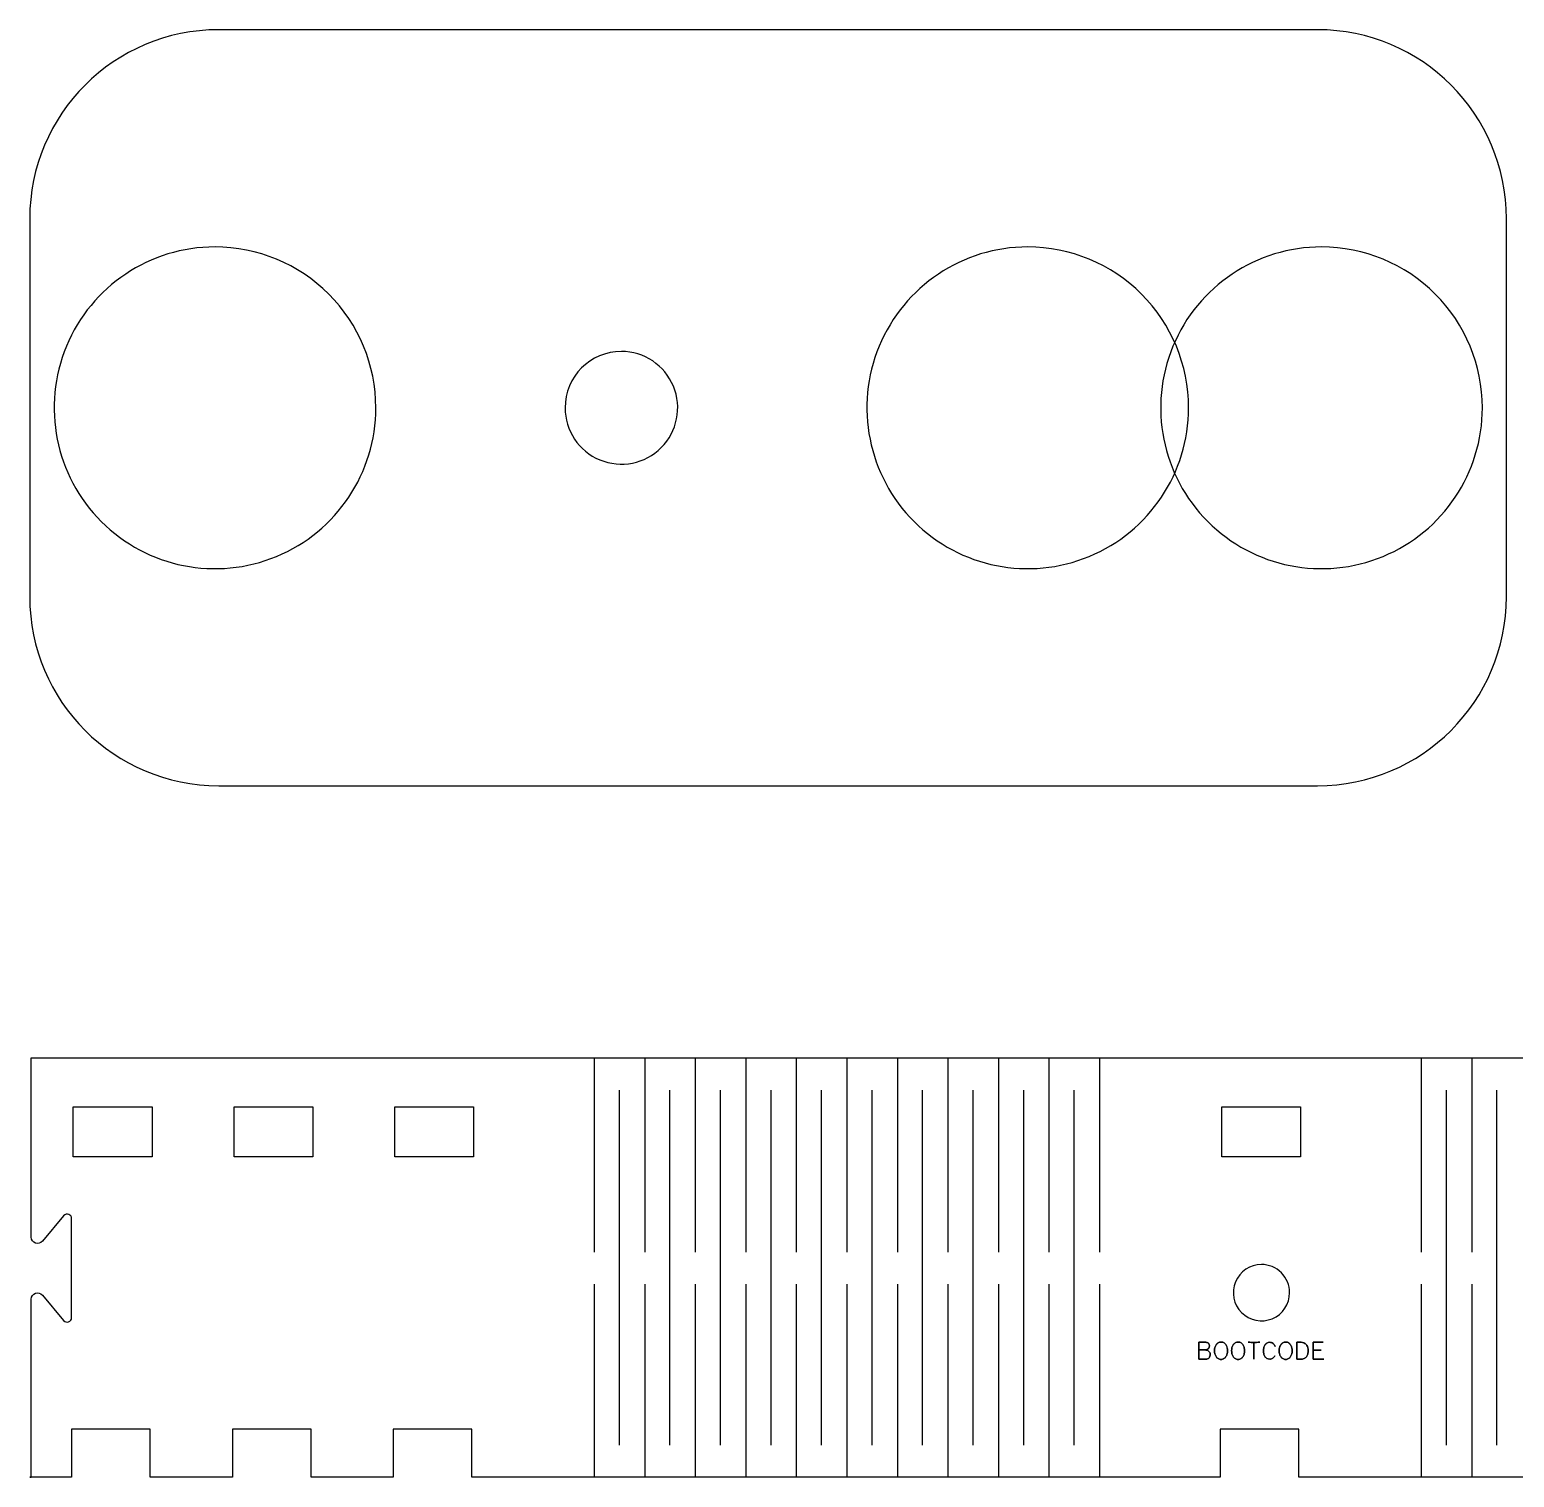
# Model space of a CAD drawing. Extents: x 0 to 327, y 754 to 925.
# Drawn here: x -0.2 to 92, y 825.3 to 915.2 of the extents above; entities that cross this region are included whole.
import ezdxf

# ---------------------------------------------------------------- set-up
doc = ezdxf.new("R2010")
doc.units = 0
doc.layers.get('0').update_dxf_attribs({"linetype": 'CONTINUOUS'})

msp = doc.modelspace()

# ---------------------------------------------------------------- linework, layer by layer
at = {"color": 7}
for points in [[(79.762314, 915.227637), (11.509046, 915.227637)], [(-0.229818, 903.489512), (-0.229818, 880.012011)], [(91.501178, 880.012011), (91.501178, 903.489512)], [(11.509046, 868.272635), (79.762314, 868.272635)], [(-0.129923, 851.377213), (305.339921, 851.377213), (305.239828, 851.377213), (305.239828, 840.240518)], [(-0.129923, 840.244747), (-0.129923, 851.377213)], [(34.836531, 851.377213), (34.836531, 839.316425)], [(37.975346, 851.377213), (37.975346, 839.316425)], [(41.113456, 851.377213), (41.113456, 839.316425)], [(44.252271, 851.377213), (44.252271, 839.316425)], [(47.390381, 851.377213), (47.390381, 839.316425)], [(50.529196, 851.377213), (50.529196, 839.316425)], [(53.668363, 851.377213), (53.668363, 839.316425)], [(56.806121, 851.377213), (56.806121, 839.316425)], [(59.945288, 851.377213), (59.945288, 839.316425)], [(63.083046, 851.377213), (63.083046, 839.316425)], [(66.222213, 851.377213), (66.222213, 839.316425)], [(86.202993, 851.377213), (86.202993, 839.316425)], [(89.341808, 851.377213), (89.341808, 839.316425)], [(36.405939, 827.328238), (36.405939, 849.379241)], [(39.543696, 827.328238), (39.543696, 849.379241)], [(42.682864, 827.328238), (42.682864, 849.379241)], [(45.821678, 827.328238), (45.821678, 849.379241)], [(48.959788, 827.328238), (48.959788, 849.379241)], [(52.098603, 827.328238), (52.098603, 849.379241)], [(55.236713, 827.328238), (55.236713, 849.379241)], [(58.375528, 827.328238), (58.375528, 849.379241)], [(61.514695, 827.328238), (61.514695, 849.379241)], [(64.652805, 827.328238), (64.652805, 849.379241)], [(87.772401, 827.328238), (87.772401, 849.379241)], [(90.910511, 827.328238), (90.910511, 849.379241)], [(1.876156, 841.56921), (0.55557, 839.994868)], [(2.375561, 835.247525), (2.375561, 841.391581)], [(0.55557, 836.644238), (1.876156, 835.069544)], [(34.836531, 837.318452), (34.836531, 825.329913)], [(37.975346, 837.318452), (37.975346, 825.329913)], [(41.113456, 837.318452), (41.113456, 825.329913)], [(44.252271, 837.318452), (44.252271, 825.329913)], [(47.390381, 837.318452), (47.390381, 825.329913)], [(50.529196, 837.318452), (50.529196, 825.329913)], [(53.668363, 837.318452), (53.668363, 825.329913)], [(56.806121, 837.318452), (56.806121, 825.329913)], [(59.945288, 837.318452), (59.945288, 825.329913)], [(63.083046, 837.318452), (63.083046, 825.329913)], [(66.222213, 837.318452), (66.222213, 825.329913)], [(86.202993, 837.318452), (86.202993, 825.329913)], [(89.341808, 837.318452), (89.341808, 825.329913)], [(125.081512, 825.329913), (78.610064, 825.329913), (78.610064, 828.327048), (73.71505, 828.327048), (73.71505, 825.329913), (27.243602, 825.329913), (27.243602, 828.327048), (22.348235, 828.327048), (22.348235, 825.329913), (17.253388, 825.329913), (17.253388, 828.327048), (12.358021, 828.327048), (12.358021, 825.329913), (7.262821, 825.329913), (7.262821, 828.327048), (2.367807, 828.327048), (2.367807, 825.329913), (-0.230015, 825.329913), (-0.129923, 825.329913), (-0.129923, 836.394359)]]:
    msp.add_lwpolyline(points, dxfattribs=at)
for points in [[(11.282105, 901.737116)], [(61.767455, 901.737116)], [(80.015803, 901.737116)], [(33.028496, 891.746944)], [(2.477566, 848.336263), (7.375202, 848.336263), (7.375202, 845.228359), (2.477566, 845.228359)], [(12.470224, 848.336263), (17.36786, 848.336263), (17.36786, 845.228359), (12.470224, 845.228359)], [(22.446093, 848.336263), (27.343728, 848.336263), (27.343728, 845.228359), (22.446093, 845.228359)], [(73.814509, 848.336263), (78.712144, 848.336263), (78.712144, 845.228359), (73.814509, 845.228359)], [(76.284617, 838.543947)]]:
    msp.add_lwpolyline(points, close=True, dxfattribs=at)
at = {"color": 1}
for points in [[(72.783847, 832.666165), (72.738987, 832.666165), (72.401041, 832.666165), (72.401041, 833.712901), (72.401041, 832.666165), (72.738987, 832.666165)], [(72.401041, 833.712901), (72.822726, 833.712901)], [(72.822726, 833.712901), (72.401041, 833.712901)], [(75.810302, 833.433273), (75.810302, 833.711406), (75.810302, 833.711406)], [(75.808806, 833.433273), (75.808806, 833.188038)], [(75.808806, 832.944298), (75.808806, 833.188038)], [(75.810302, 832.944298), (75.810302, 832.666165)], [(79.624939, 833.226917), (79.488863, 833.226917)], [(79.624939, 833.228412), (79.744566, 833.228412)], [(79.865689, 833.228412), (79.744566, 833.228412)], [(79.865689, 833.226917), (80.001764, 833.226917), (80.001764, 833.226917)]]:
    msp.add_lwpolyline(points, dxfattribs=at)
for points in [[(73.788736, 833.724864)], [(74.848865, 833.724864)], [(75.452916, 833.712901)], [(75.645814, 833.711406), (75.814788, 833.711406), (75.983761, 833.711406), (75.814788, 833.711406)], [(77.800757, 833.724864)], [(78.777147, 832.669155), (78.479575, 832.666165), (78.479575, 833.712901), (78.479575, 832.666165)], [(78.479575, 833.712901)], [(80.151298, 832.666165), (79.490359, 832.666165), (79.490359, 833.712901), (80.112419, 833.712901), (79.490359, 833.712901), (79.490359, 832.666165)], [(72.638799, 833.235889), (72.401041, 833.235889)], [(72.768894, 833.240375)], [(77.135281, 833.451217)]]:
    msp.add_lwpolyline(points, close=True, dxfattribs=at)
at = {"color": 7}
for points in [[(11.509046, 915.227637), (5.030224, 915.227637), (-0.229818, 909.967965), (-0.229818, 903.489512)], [(91.501178, 903.489512), (91.501178, 909.967965), (86.241136, 915.227637), (79.762314, 915.227637)], [(11.282105, 901.737116), (7.24142, 901.737116), (3.598607, 899.303066), (2.052304, 895.56996)], [(18.346289, 898.811035), (16.472751, 900.684573), (13.931688, 901.737116), (11.282105, 901.737116)], [(61.767455, 901.737116), (57.72677, 901.737116), (54.083957, 899.303066), (52.537654, 895.56996)], [(68.831638, 898.811035), (66.9581, 900.684573), (64.417037, 901.737116), (61.767455, 901.737116)], [(80.015803, 901.737116), (75.975118, 901.737116), (72.332305, 899.303066), (70.786002, 895.56996)], [(87.079987, 898.811035), (85.206449, 900.684573), (82.665386, 901.737116), (80.015803, 901.737116)], [(21.27237, 891.746851), (21.27237, 894.396434), (20.219827, 896.937497), (18.346289, 898.811035)], [(71.757719, 891.746851), (71.757719, 894.396434), (70.705176, 896.937497), (68.831638, 898.811035)], [(90.006068, 891.746851), (90.006068, 894.396434), (88.953525, 896.937497), (87.079987, 898.811035)], [(2.052304, 895.56996), (0.506001, 891.836854), (1.360725, 887.539863), (4.217921, 884.682667)], [(52.537654, 895.56996), (50.99135, 891.836854), (51.846075, 887.539863), (54.703271, 884.682667)], [(70.786002, 895.56996), (69.239699, 891.836854), (70.094424, 887.539863), (72.951619, 884.682667)], [(36.525098, 895.243546), (34.593978, 895.243546), (33.028496, 893.678064), (33.028496, 891.746944)], [(39.755536, 893.085036), (39.214329, 894.391626), (37.939341, 895.243546), (36.525098, 895.243546)], [(38.997568, 889.274474), (39.997589, 890.274495), (40.296743, 891.778445), (39.755536, 893.085036)], [(15.105214, 882.51705), (18.83832, 884.063353), (21.27237, 887.706166), (21.27237, 891.746851)], [(33.028496, 891.746944), (33.028496, 890.332701), (33.880416, 889.057714), (35.187006, 888.516506)], [(65.590563, 882.51705), (69.323669, 884.063353), (71.757719, 887.706166), (71.757719, 891.746851)], [(83.838912, 882.51705), (87.572018, 884.063353), (90.006068, 887.706166), (90.006068, 891.746851)], [(35.187006, 888.516506), (36.493597, 887.975299), (37.997547, 888.274453), (38.997568, 889.274474)], [(4.217921, 884.682667), (7.075117, 881.825471), (11.372108, 880.970747), (15.105214, 882.51705)], [(54.703271, 884.682667), (57.560466, 881.825471), (61.857457, 880.970747), (65.590563, 882.51705)], [(72.951619, 884.682667), (75.808815, 881.825471), (80.105806, 880.970747), (83.838912, 882.51705)], [(-0.229818, 880.012011), (-0.229818, 873.533559), (5.030224, 868.272635), (11.509046, 868.272635)], [(79.762314, 868.272635), (86.241136, 868.272635), (91.501178, 873.533559), (91.501178, 880.012011)], [(2.375561, 841.391581), (2.375561, 841.651328), (2.05308, 841.769042), (1.876156, 841.56921)], [(0.55557, 839.994868), (0.321551, 839.717147), (-0.129923, 839.882088), (-0.129923, 840.244747)], [(76.284617, 838.543947), (75.577559, 838.543947), (74.940123, 838.118026), (74.669543, 837.46479)], [(77.520741, 838.031928), (77.1929, 838.359769), (76.748253, 838.543947), (76.284617, 838.543947)], [(74.669543, 837.46479), (74.398964, 836.811554), (74.548528, 836.059646), (75.048493, 835.559681)], [(78.03276, 836.795804), (78.03276, 837.259441), (77.848581, 837.704088), (77.520741, 838.031928)], [(-0.129923, 836.394359), (-0.129923, 836.755961), (0.323665, 836.920902), (0.55557, 836.644238)], [(76.953602, 835.180731), (77.606838, 835.45131), (78.03276, 836.088747), (78.03276, 836.795804)], [(75.048493, 835.559681), (75.548458, 835.059715), (76.300366, 834.910152), (76.953602, 835.180731)], [(1.876156, 835.069544), (2.042859, 834.869711), (2.375561, 834.98954), (2.375561, 835.247525)]]:
    msp.add_open_spline(points, degree=3, dxfattribs=at)
at = {"color": 1}
for points in [[(72.822726, 833.712901), (72.894502, 833.712901), (72.951325, 833.693462), (72.993195, 833.653088)], [(72.993195, 833.653088), (72.951325, 833.693462), (72.894502, 833.712901), (72.822726, 833.712901)], [(73.468734, 833.555891), (73.503126, 833.605237), (73.547986, 833.647107), (73.600323, 833.678509)], [(73.600323, 833.678509), (73.547986, 833.647107), (73.504622, 833.605237), (73.470229, 833.555891)], [(73.600323, 833.678509), (73.65266, 833.708415), (73.715464, 833.724864), (73.788736, 833.724864)], [(73.788736, 833.724864), (73.715464, 833.724864), (73.65266, 833.708415), (73.600323, 833.678509)], [(73.788736, 833.724864), (73.859017, 833.724864), (73.917335, 833.708415), (73.966681, 833.674023)], [(73.966681, 833.674023), (73.917335, 833.708415), (73.859017, 833.724864), (73.788736, 833.724864)], [(73.966681, 833.674023), (74.016027, 833.63963), (74.054906, 833.59477), (74.086308, 833.542433)], [(74.087804, 833.542433), (74.056401, 833.59477), (74.016027, 833.63963), (73.966681, 833.674023)], [(74.528862, 833.555891), (74.563255, 833.605237), (74.608115, 833.647107), (74.660452, 833.678509)], [(74.660452, 833.678509), (74.608115, 833.647107), (74.564751, 833.605237), (74.530358, 833.555891)], [(74.660452, 833.678509), (74.712789, 833.708415), (74.775593, 833.724864), (74.848865, 833.724864)], [(74.848865, 833.724864), (74.775593, 833.724864), (74.712789, 833.708415), (74.660452, 833.678509)], [(74.848865, 833.724864), (74.919146, 833.724864), (74.977464, 833.708415), (75.02681, 833.674023)], [(75.02681, 833.674023), (74.977464, 833.708415), (74.919146, 833.724864), (74.848865, 833.724864)], [(75.02681, 833.674023), (75.076156, 833.63963), (75.115035, 833.59477), (75.146437, 833.542433)], [(75.147932, 833.542433), (75.11653, 833.59477), (75.076156, 833.63963), (75.02681, 833.674023)], [(75.452916, 833.712901), (75.523197, 833.712901), (75.587496, 833.712901), (75.645814, 833.711406)], [(75.645814, 833.711406), (75.587496, 833.712901), (75.523197, 833.712901), (75.452916, 833.712901)], [(75.810302, 833.711406), (75.810302, 833.609723), (75.810302, 833.517012), (75.808806, 833.433273)], [(75.983761, 833.711406), (76.042079, 833.712901), (76.106378, 833.712901), (76.176659, 833.712901)], [(76.176659, 833.712901), (76.106378, 833.712901), (76.042079, 833.712901), (75.983761, 833.711406)], [(76.791353, 833.712901), (76.722568, 833.712901), (76.662754, 833.696453), (76.613408, 833.663555)], [(76.614903, 833.663555), (76.664249, 833.696453), (76.722568, 833.712901), (76.791353, 833.712901)], [(77.003691, 833.638135), (76.945373, 833.687481), (76.875092, 833.712901), (76.791353, 833.712901)], [(76.791353, 833.712901), (76.875092, 833.712901), (76.945373, 833.687481), (77.005186, 833.638135)], [(77.480754, 833.555891), (77.515147, 833.605237), (77.560007, 833.647107), (77.612344, 833.678509)], [(77.612344, 833.678509), (77.560007, 833.647107), (77.516643, 833.605237), (77.48225, 833.555891)], [(77.612344, 833.678509), (77.664681, 833.708415), (77.727485, 833.724864), (77.800757, 833.724864)], [(77.800757, 833.724864), (77.727485, 833.724864), (77.664681, 833.708415), (77.612344, 833.678509)], [(77.800757, 833.724864), (77.871038, 833.724864), (77.929356, 833.708415), (77.978702, 833.674023)], [(77.978702, 833.674023), (77.929356, 833.708415), (77.871038, 833.724864), (77.800757, 833.724864)], [(77.978702, 833.674023), (78.028048, 833.63963), (78.066927, 833.59477), (78.098329, 833.542433)], [(78.099824, 833.542433), (78.068422, 833.59477), (78.028048, 833.63963), (77.978702, 833.674023)], [(78.479575, 833.712901), (78.539388, 833.712901), (78.599202, 833.712901), (78.659015, 833.714397)], [(78.659015, 833.714397), (78.599202, 833.712901), (78.539388, 833.712901), (78.479575, 833.712901)], [(78.659015, 833.714397), (78.717333, 833.715892), (78.774156, 833.712901), (78.827988, 833.702434)], [(78.829484, 833.702434), (78.774156, 833.712901), (78.717333, 833.715892), (78.659015, 833.714397)], [(78.827988, 833.702434), (78.883316, 833.693462), (78.934157, 833.675518), (78.980513, 833.648602)], [(78.980513, 833.648602), (78.934157, 833.675518), (78.883316, 833.693462), (78.829484, 833.702434)], [(72.782352, 833.240375), (72.733006, 833.237384), (72.685155, 833.235889), (72.638799, 833.235889)], [(72.638799, 833.235889), (72.685155, 833.235889), (72.733006, 833.237384), (72.782352, 833.240375)], [(72.768894, 833.240375), (72.812259, 833.237384), (72.852633, 833.229907), (72.893007, 833.217945)], [(72.893007, 833.217945), (72.852633, 833.229907), (72.812259, 833.237384), (72.768894, 833.240375)], [(72.915437, 833.268786), (72.876558, 833.252337), (72.831698, 833.243365), (72.782352, 833.240375)], [(72.782352, 833.240375), (72.831698, 833.243365), (72.876558, 833.252337), (72.916932, 833.268786)], [(72.893007, 833.217945), (72.933381, 833.205982), (72.967774, 833.189533), (72.999176, 833.167103)], [(72.999176, 833.167103), (72.967774, 833.189533), (72.933381, 833.205982), (72.893007, 833.217945)], [(73.015625, 833.343553), (72.990204, 833.30916), (72.955811, 833.285235), (72.915437, 833.268786)], [(72.916932, 833.268786), (72.957307, 833.285235), (72.990204, 833.30916), (73.01712, 833.343553)], [(73.026092, 832.75439), (73.002167, 832.725978), (72.973755, 832.702053), (72.939362, 832.685604)], [(72.939362, 832.685604), (72.973755, 832.702053), (73.002167, 832.725978), (73.026092, 832.75439)], [(72.993195, 833.653088), (73.035064, 833.612714), (73.055999, 833.557386), (73.055999, 833.487105)], [(73.055999, 833.487105), (73.055999, 833.557386), (73.035064, 833.612714), (72.993195, 833.653088)], [(72.999176, 833.167103), (73.030578, 833.144673), (73.054504, 833.117757), (73.072448, 833.084859)], [(73.072448, 833.084859), (73.054504, 833.117757), (73.030578, 833.144673), (72.999176, 833.167103)], [(73.055999, 833.487105), (73.055999, 833.425797), (73.042541, 833.377946), (73.015625, 833.343553)], [(73.01712, 833.343553), (73.042541, 833.377946), (73.055999, 833.425797), (73.055999, 833.487105)], [(73.08142, 832.851587), (73.067962, 832.814203), (73.050017, 832.782801), (73.026092, 832.75439)], [(73.026092, 832.75439), (73.050017, 832.782801), (73.067962, 832.814203), (73.08142, 832.851587)], [(73.072448, 833.084859), (73.091887, 833.050467), (73.100859, 833.010093), (73.100859, 832.963737)], [(73.100859, 832.963737), (73.100859, 833.010093), (73.091887, 833.050467), (73.072448, 833.084859)], [(73.100859, 832.963737), (73.100859, 832.926354), (73.094878, 832.88897), (73.08142, 832.851587)], [(73.08142, 832.851587), (73.094878, 832.88897), (73.100859, 832.926354), (73.100859, 832.963737)], [(73.368546, 833.194019), (73.368546, 833.258319), (73.376023, 833.322618), (73.392471, 833.386918)], [(73.393967, 833.386918), (73.377518, 833.322618), (73.368546, 833.258319), (73.368546, 833.194019)], [(73.392471, 833.007102), (73.376023, 833.071401), (73.368546, 833.13271), (73.368546, 833.194019)], [(73.368546, 833.194019), (73.368546, 833.13271), (73.376023, 833.071401), (73.392471, 833.007102)], [(73.392471, 833.386918), (73.40892, 833.449722), (73.434341, 833.506545), (73.468734, 833.555891)], [(73.465743, 832.830652), (73.432845, 832.882989), (73.40892, 832.942802), (73.392471, 833.007102)], [(73.392471, 833.007102), (73.40892, 832.942802), (73.432845, 832.882989), (73.465743, 832.830652)], [(73.470229, 833.555891), (73.435836, 833.506545), (73.410415, 833.449722), (73.393967, 833.386918)], [(73.591351, 832.700558), (73.54051, 832.73495), (73.49864, 832.778315), (73.465743, 832.830652)], [(73.465743, 832.830652), (73.49864, 832.778315), (73.54051, 832.73495), (73.592847, 832.700558)], [(74.080327, 832.827661), (74.047429, 832.775324), (74.00556, 832.733455), (73.954718, 832.700558)], [(73.956214, 832.700558), (74.00556, 832.733455), (74.047429, 832.775324), (74.080327, 832.827661)], [(74.153598, 833.00112), (74.13715, 832.936821), (74.113224, 832.879998), (74.080327, 832.827661)], [(74.080327, 832.827661), (74.113224, 832.879998), (74.13715, 832.936821), (74.153598, 833.00112)], [(74.086308, 833.542433), (74.119206, 833.490096), (74.141636, 833.431778), (74.155094, 833.367478)], [(74.156589, 833.367478), (74.141636, 833.431778), (74.119206, 833.490096), (74.087804, 833.542433)], [(74.177524, 833.183552), (74.177524, 833.125234), (74.170047, 833.063925), (74.153598, 833.00112)], [(74.153598, 833.00112), (74.170047, 833.063925), (74.177524, 833.125234), (74.177524, 833.183552)], [(74.155094, 833.367478), (74.170047, 833.303179), (74.177524, 833.24187), (74.177524, 833.183552)], [(74.177524, 833.183552), (74.177524, 833.24187), (74.170047, 833.303179), (74.156589, 833.367478)], [(74.428675, 833.194019), (74.428675, 833.258319), (74.436152, 833.322618), (74.4526, 833.386918)], [(74.454096, 833.386918), (74.437647, 833.322618), (74.428675, 833.258319), (74.428675, 833.194019)], [(74.4526, 833.007102), (74.436152, 833.071401), (74.428675, 833.13271), (74.428675, 833.194019)], [(74.428675, 833.194019), (74.428675, 833.13271), (74.436152, 833.071401), (74.4526, 833.007102)], [(74.4526, 833.386918), (74.469049, 833.449722), (74.49447, 833.506545), (74.528862, 833.555891)], [(74.525872, 832.830652), (74.492974, 832.882989), (74.469049, 832.942802), (74.4526, 833.007102)], [(74.4526, 833.007102), (74.469049, 832.942802), (74.492974, 832.882989), (74.525872, 832.830652)], [(74.530358, 833.555891), (74.495965, 833.506545), (74.470544, 833.449722), (74.454096, 833.386918)], [(74.65148, 832.700558), (74.600639, 832.73495), (74.558769, 832.778315), (74.525872, 832.830652)], [(74.525872, 832.830652), (74.558769, 832.778315), (74.600639, 832.73495), (74.652976, 832.700558)], [(75.140456, 832.827661), (75.107558, 832.775324), (75.065689, 832.733455), (75.014847, 832.700558)], [(75.016343, 832.700558), (75.065689, 832.733455), (75.107558, 832.775324), (75.140456, 832.827661)], [(75.213727, 833.00112), (75.197279, 832.936821), (75.173353, 832.879998), (75.140456, 832.827661)], [(75.140456, 832.827661), (75.173353, 832.879998), (75.197279, 832.936821), (75.213727, 833.00112)], [(75.146437, 833.542433), (75.179335, 833.490096), (75.201765, 833.431778), (75.215223, 833.367478)], [(75.216718, 833.367478), (75.201765, 833.431778), (75.179335, 833.490096), (75.147932, 833.542433)], [(75.237653, 833.183552), (75.237653, 833.125234), (75.230176, 833.063925), (75.213727, 833.00112)], [(75.213727, 833.00112), (75.230176, 833.063925), (75.237653, 833.125234), (75.237653, 833.183552)], [(75.215223, 833.367478), (75.230176, 833.303179), (75.237653, 833.24187), (75.237653, 833.183552)], [(75.237653, 833.183552), (75.237653, 833.24187), (75.230176, 833.303179), (75.216718, 833.367478)], [(75.808806, 833.188038), (75.808806, 833.267291), (75.808806, 833.349534), (75.810302, 833.433273)], [(75.808806, 833.188038), (75.808806, 833.108785), (75.808806, 833.028037), (75.810302, 832.944298)], [(75.810302, 832.666165), (75.810302, 832.767848), (75.810302, 832.860559), (75.808806, 832.944298)], [(76.4235, 833.365983), (76.408547, 833.303179), (76.40107, 833.24187), (76.40107, 833.183552)], [(76.40107, 833.183552), (76.40107, 833.24187), (76.408547, 833.303179), (76.4235, 833.365983)], [(76.40107, 833.183552), (76.40107, 833.123738), (76.408547, 833.062429), (76.424995, 833.00112)], [(76.424995, 833.00112), (76.408547, 833.062429), (76.40107, 833.123738), (76.40107, 833.183552)], [(76.492285, 833.536452), (76.460883, 833.48561), (76.438453, 833.428787), (76.4235, 833.365983)], [(76.4235, 833.365983), (76.438453, 833.428787), (76.460883, 833.48561), (76.493781, 833.536452)], [(76.424995, 833.00112), (76.441444, 832.939812), (76.465369, 832.882989), (76.498267, 832.833643)], [(76.498267, 832.833643), (76.465369, 832.882989), (76.441444, 832.939812), (76.424995, 833.00112)], [(76.613408, 833.663555), (76.564062, 833.630658), (76.523688, 833.588788), (76.492285, 833.536452)], [(76.493781, 833.536452), (76.523688, 833.588788), (76.565557, 833.630658), (76.614903, 833.663555)], [(76.498267, 832.833643), (76.531164, 832.784296), (76.573034, 832.743922), (76.623875, 832.71252)], [(76.623875, 832.71252), (76.573034, 832.743922), (76.531164, 832.784296), (76.498267, 832.833643)], [(76.985747, 832.722988), (77.035093, 832.760371), (77.076963, 832.809717), (77.111355, 832.869531)], [(77.111355, 832.869531), (77.076963, 832.809717), (77.035093, 832.760371), (76.985747, 832.722988)], [(77.135281, 833.451217), (77.106869, 833.52748), (77.062009, 833.590284), (77.003691, 833.638135)], [(77.005186, 833.638135), (77.062009, 833.590284), (77.106869, 833.52748), (77.135281, 833.451217)], [(77.380567, 833.194019), (77.380567, 833.258319), (77.388043, 833.322618), (77.404492, 833.386918)], [(77.405987, 833.386918), (77.389539, 833.322618), (77.380567, 833.258319), (77.380567, 833.194019)], [(77.404492, 833.007102), (77.388043, 833.071401), (77.380567, 833.13271), (77.380567, 833.194019)], [(77.380567, 833.194019), (77.380567, 833.13271), (77.388043, 833.071401), (77.404492, 833.007102)], [(77.404492, 833.386918), (77.420941, 833.449722), (77.446362, 833.506545), (77.480754, 833.555891)], [(77.477764, 832.830652), (77.444866, 832.882989), (77.420941, 832.942802), (77.404492, 833.007102)], [(77.404492, 833.007102), (77.420941, 832.942802), (77.444866, 832.882989), (77.477764, 832.830652)], [(77.48225, 833.555891), (77.447857, 833.506545), (77.422436, 833.449722), (77.405987, 833.386918)], [(77.603372, 832.700558), (77.552531, 832.73495), (77.510661, 832.778315), (77.477764, 832.830652)], [(77.477764, 832.830652), (77.510661, 832.778315), (77.552531, 832.73495), (77.604867, 832.700558)], [(78.092348, 832.827661), (78.05945, 832.775324), (78.017581, 832.733455), (77.966739, 832.700558)], [(77.968235, 832.700558), (78.017581, 832.733455), (78.05945, 832.775324), (78.092348, 832.827661)], [(78.165619, 833.00112), (78.149171, 832.936821), (78.125245, 832.879998), (78.092348, 832.827661)], [(78.092348, 832.827661), (78.125245, 832.879998), (78.149171, 832.936821), (78.165619, 833.00112)], [(78.098329, 833.542433), (78.131227, 833.490096), (78.153657, 833.431778), (78.167115, 833.367478)], [(78.16861, 833.367478), (78.153657, 833.431778), (78.131227, 833.490096), (78.099824, 833.542433)], [(78.189545, 833.183552), (78.189545, 833.125234), (78.182068, 833.063925), (78.165619, 833.00112)], [(78.165619, 833.00112), (78.182068, 833.063925), (78.189545, 833.125234), (78.189545, 833.183552)], [(78.167115, 833.367478), (78.182068, 833.303179), (78.189545, 833.24187), (78.189545, 833.183552)], [(78.189545, 833.183552), (78.189545, 833.24187), (78.182068, 833.303179), (78.16861, 833.367478)], [(79.098645, 832.84411), (79.067242, 832.791773), (79.023878, 832.749904), (78.971541, 832.718502)], [(78.971541, 832.718502), (79.023878, 832.749904), (79.067242, 832.791773), (79.098645, 832.84411)], [(78.980513, 833.648602), (79.026868, 833.621686), (79.068738, 833.579816), (79.104626, 833.521498)], [(79.104626, 833.521498), (79.068738, 833.579816), (79.026868, 833.621686), (78.980513, 833.648602)], [(79.168925, 833.017569), (79.155467, 832.95327), (79.131542, 832.896447), (79.098645, 832.84411)], [(79.098645, 832.84411), (79.131542, 832.896447), (79.155467, 832.95327), (79.168925, 833.017569)], [(79.104626, 833.521498), (79.133037, 833.476638), (79.153972, 833.427292), (79.168925, 833.37346)], [(79.168925, 833.37346), (79.153972, 833.427292), (79.133037, 833.476638), (79.104626, 833.521498)], [(79.168925, 833.37346), (79.183879, 833.319628), (79.191355, 833.265795), (79.191355, 833.213459)], [(79.191355, 833.213459), (79.191355, 833.265795), (79.183879, 833.319628), (79.168925, 833.37346)], [(79.191355, 833.213459), (79.191355, 833.147664), (79.183879, 833.081869), (79.168925, 833.017569)], [(79.168925, 833.017569), (79.183879, 833.081869), (79.191355, 833.147664), (79.191355, 833.213459)], [(79.488863, 833.226917), (79.538209, 833.226917), (79.584565, 833.226917), (79.624939, 833.228412)], [(79.744566, 833.228412), (79.705687, 833.228412), (79.665313, 833.228412), (79.624939, 833.226917)], [(79.744566, 833.228412), (79.78494, 833.228412), (79.825314, 833.228412), (79.865689, 833.226917)], [(80.001764, 833.226917), (79.952418, 833.226917), (79.906063, 833.226917), (79.865689, 833.228412)], [(72.738987, 832.666165), (72.755436, 832.666165), (72.770389, 832.666165), (72.783847, 832.664669)], [(72.827212, 832.663174), (72.810763, 832.664669), (72.79581, 832.664669), (72.783847, 832.666165)], [(72.783847, 832.664669), (72.79581, 832.664669), (72.810763, 832.664669), (72.827212, 832.663174)], [(72.939362, 832.685604), (72.90497, 832.669155), (72.867586, 832.661679), (72.827212, 832.663174)], [(72.827212, 832.663174), (72.867586, 832.661679), (72.90497, 832.669155), (72.939362, 832.685604)], [(73.776773, 832.649716), (73.704997, 832.649716), (73.643688, 832.666165), (73.591351, 832.700558)], [(73.592847, 832.700558), (73.643688, 832.666165), (73.704997, 832.649716), (73.776773, 832.649716)], [(73.954718, 832.700558), (73.905372, 832.666165), (73.845559, 832.649716), (73.776773, 832.649716)], [(73.776773, 832.649716), (73.845559, 832.649716), (73.905372, 832.666165), (73.956214, 832.700558)], [(74.836902, 832.649716), (74.765126, 832.649716), (74.703817, 832.666165), (74.65148, 832.700558)], [(74.652976, 832.700558), (74.703817, 832.666165), (74.765126, 832.649716), (74.836902, 832.649716)], [(75.014847, 832.700558), (74.965501, 832.666165), (74.905688, 832.649716), (74.836902, 832.649716)], [(74.836902, 832.649716), (74.905688, 832.649716), (74.965501, 832.666165), (75.016343, 832.700558)], [(76.623875, 832.71252), (76.674717, 832.681118), (76.73453, 832.666165), (76.803316, 832.666165)], [(76.803316, 832.666165), (76.73453, 832.666165), (76.674717, 832.681118), (76.623875, 832.71252)], [(76.803316, 832.666165), (76.875092, 832.666165), (76.936401, 832.685604), (76.985747, 832.722988)], [(76.985747, 832.722988), (76.936401, 832.685604), (76.875092, 832.666165), (76.803316, 832.666165)], [(77.788794, 832.649716), (77.717018, 832.649716), (77.655709, 832.666165), (77.603372, 832.700558)], [(77.604867, 832.700558), (77.655709, 832.666165), (77.717018, 832.649716), (77.788794, 832.649716)], [(77.966739, 832.700558), (77.917393, 832.666165), (77.85758, 832.649716), (77.788794, 832.649716)], [(77.788794, 832.649716), (77.85758, 832.649716), (77.917393, 832.666165), (77.968235, 832.700558)], [(78.971541, 832.718502), (78.919204, 832.687099), (78.853409, 832.670651), (78.777147, 832.669155)], [(78.777147, 832.669155), (78.853409, 832.670651), (78.919204, 832.687099), (78.971541, 832.718502)]]:
    msp.add_open_spline(points, degree=3, dxfattribs=at)

doc.saveas('drawing.dxf')
